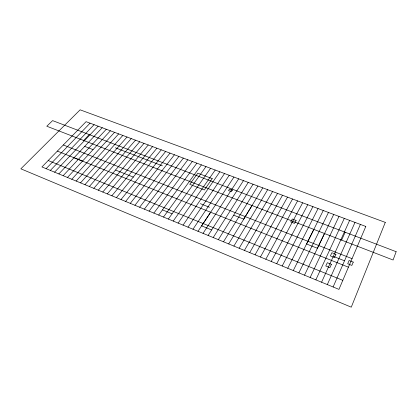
<?xml version="1.0" encoding="UTF-8"?>
<svg xmlns="http://www.w3.org/2000/svg" width="417" height="417" viewBox="0 0 417 417"><rect width="100%" height="100%" fill="white"/><g stroke="black" fill="none" stroke-linecap="round" stroke-linejoin="round"><path stroke-width="0.63" d="M333.115 286.979L360.382 224.419M327.324 284.592L354.992 222.402M321.564 282.22L349.628 220.395M341.617 240.119L345.177 232.243M315.841 279.859L344.296 218.393M310.149 277.513L338.995 216.407M324.462 233.567L317.389 248.271L306.589 244.002L313.845 229.465M304.493 275.184L333.72 214.432M298.869 272.864L328.471 212.467M293.281 270.56L323.253 210.512M287.725 268.267L318.067 208.568M282.2 265.989L312.906 206.639M276.706 263.726L307.772 204.716M271.243 261.475L302.664 202.803M265.817 259.238L297.587 200.9M260.416 257.013L292.536 199.008M255.053 254.803L287.511 197.126M249.715 252.603L282.512 195.25M244.414 250.414L277.54 193.389M239.139 248.24L272.593 191.539M233.89 246.077L267.672 189.693M251.967 205.56L243.71 219.133L233.723 215.188M228.678 243.929L262.778 187.864M223.491 241.792L257.914 186.039M218.336 239.666L253.067 184.225M213.212 237.554L248.251 182.417M208.114 235.449L243.46 180.624M203.043 233.364L238.691 178.836M198.002 231.284L233.947 177.063M210.653 212.274L201.635 225.878L211.607 229.949M192.988 229.214L229.23 175.291M188.004 227.161L224.534 173.535M183.047 225.117L219.863 171.783M178.116 223.085L215.214 170.042M173.211 221.067L210.59 168.312M168.338 219.055L205.993 166.591M163.49 217.059L201.416 164.877M158.668 215.068L196.86 163.172M153.868 213.092L192.331 161.473M149.098 211.127L187.822 159.784M144.355 209.167L183.339 158.106M139.638 207.223L178.877 156.432M134.941 205.289L174.436 154.77M130.276 203.366L170.016 153.117M125.632 201.453L165.622 151.47M121.013 199.55L161.249 149.828M116.421 197.653L156.896 148.197M111.855 195.771L152.565 146.576M107.31 193.9L148.254 144.965M102.785 192.034L143.964 143.354M98.292 190.178L139.695 141.759M93.82 188.338L135.452 140.164M89.368 186.503L131.225 138.585M84.943 184.679L127.018 137.005M80.538 182.865L122.833 135.442M76.16 181.056L118.668 133.878M71.802 179.263L114.524 132.325M67.465 177.475L110.396 130.782M63.155 175.698L106.293 129.244M58.865 173.925L102.207 127.711M83.666 140.477L89.243 134.597M54.596 172.169L98.141 126.189M50.348 170.417L94.091 124.673M46.125 168.677L90.067 123.166M115.379 147.8L162.401 165.83M84.734 146.388L93.033 149.62M63.327 144.98L352.057 258.66M115.535 170.047L133.45 177.147M200.379 203.673L209.464 207.275M333.954 256.617L344.447 260.771M74.096 157.735L82.488 161.087M57.364 151.1L348.419 267.182M48.195 160.509L342.805 280.344M162.521 209.902L172.059 213.796M396.15 251.691L393.08 260L46.793 126.231L52.594 120.612L396.15 251.691M385.282 222.386L351.27 307.173L20.85 168.817L80.127 109.827L385.282 222.386M353.246 262.116L351.854 265.4L347.705 263.752L349.112 260.479L353.246 262.116M365.803 226.452L338.948 289.382L41.924 166.946L86.058 121.665L365.803 226.452M331.406 264.336L329.915 267.641L325.792 265.983L327.303 262.694L331.406 264.336M335.93 254.318L334.476 257.534L330.405 255.918L331.875 252.712L335.93 254.318M296.106 220.463L294.553 223.392L290.743 221.917L292.312 219.003L296.106 220.463M232.326 190.209L231.362 191.69L228.516 190.595L229.486 189.12L232.326 190.209M212.237 178.653L204.361 189.985L189.756 184.319L197.814 173.17L212.237 178.653"/></g></svg>
